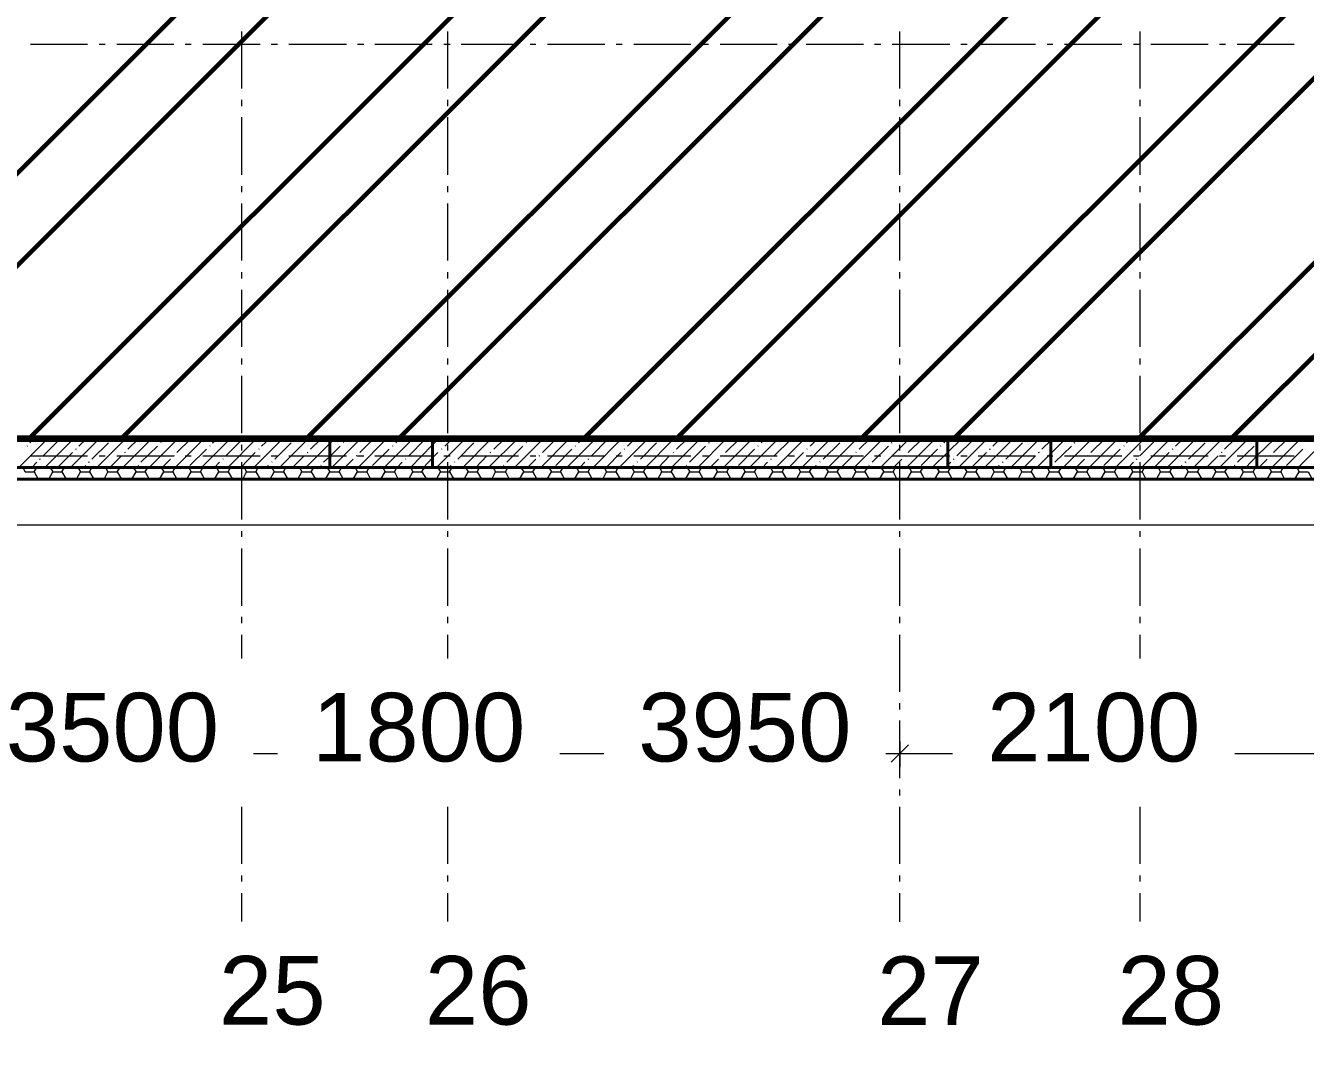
# Model space of a CAD drawing. Header units: millimetres. Extents: x -213911 to 415037, y -3642 to 107391.
# Drawn here: x -115867 to -104679, y -29 to 9009 of the extents above; entities that cross this region are included whole.
import ezdxf

# ---------------------------------------------------------------- set-up
doc = ezdxf.new("R2010")
doc.units = ezdxf.units.MM
for name, color, linetype, lineweight in [('9.1 Стен подвал шпак', 160, 'Continuous', 90), ('9.3 клининг подвал', 190, 'Continuous', 60), ('Оси', 7, 'Continuous', 9)]:
    doc.layers.add(name, color=color, linetype=linetype, lineweight=lineweight)
doc.styles.get("Standard").update_dxf_attribs({"font": 'arial.ttf'})

msp = doc.modelspace()

# ---------------------------------------------------------------- hatches: boundary and pattern name
at = {"layer": '9.3 клининг подвал'}
h = msp.add_hatch(dxfattribs=at)
h.set_pattern_fill('ANSI32', color=256, scale=180)
h.paths.add_polyline_path([(-99696.7, 15736), (-112626, 15736), (-112626, 16456.2), (-117358, 16456.2), (-117358, 15736), (-117230.9, 15736), (-117230.9, 5395.1), (-99696.7, 5395.1)])
h.paths.add_polyline_path([(-105220.9, 10652.4), (-105220.9, 10432.1), (-112626, 10432.1), (-112626, 10652.4)], flags=16)

# ---------------------------------------------------------------- linework, layer by layer
at = {"lineweight": 40}
for points in [[(-99599.2, 5395.1), (-112308.3, 5395.1), (-112308.3, 5145.1), (-81734.6, 5145.1), (-81734.6, 5395.1), (-81734.6, 24950), (-81984.5, 24950), (-81984.5, 24361.2), (-85386.3, 24361.2), (-85386.3, 24111.2), (-81984.5, 24111.2), (-81984.5, 15854.6), (-85386.3, 15854.6), (-85386.3, 16053.7), (-85606.6, 16053.7), (-85606.6, 15634.3), (-85386.3, 15634.3), (-81984.5, 15634.3), (-81984.5, 5395.1), (-99476.4, 5395.1)], [(-121873.9, 14698.1), (-121873.9, 17705.9), (-122094.2, 17705.9), (-122094.2, 13151.8), (-122094.2, 12901.9), (-117480.8, 12901.9), (-117480.8, 5145.1), (-117230.9, 5145.1), (-113206.4, 5145.1), (-113206.4, 5395.1), (-117230.9, 5395.1), (-117230.9, 12901.9), (-117230.9, 13151.8), (-117230.9, 15854.6), (-117480.8, 15854.6), (-117480.8, 13151.8), (-121873.9, 13151.8), (-121873.9, 14579.5)], [(-122034.9, 8690.9), (-122034.9, 8792.6), (-122034.9, 12791.7), (-122034.9, 12796), (-117586.7, 12796), (-117586.7, 12791.7), (-117586.7, 5145.1), (-117586.7, 5043.4), (-81632.9, 5043.4), (-81632.9, 5145.1), (-81632.9, 5043.4)]]:
    msp.add_lwpolyline(points, dxfattribs=at)
for points in [[(-112308.3, 5395.1), (-113206.4, 5395.1), (-113206.4, 5145.1), (-112308.3, 5145.1)], [(-106902.7, 5395.1), (-107805, 5395.1), (-107805, 5145.1), (-106902.7, 5145.1)], [(-104199.9, 5395.1), (-105102.2, 5395.1), (-105102.2, 5145.1), (-104199.9, 5145.1)]]:
    msp.add_lwpolyline(points, close=True, dxfattribs=at)
at = {"layer": '9.1 Стен подвал шпак'}
msp.add_lwpolyline([(-112626, 15736), (-99696.7, 15736), (-99696.7, 5395.1), (-117230.9, 5395.1), (-117230.9, 15736), (-117358, 15736), (-117358, 16456.2), (-112626, 16456.2)], close=True, dxfattribs=at)
at = {"layer": 'Оси', "lineweight": 9}
for points in [[(-122034.9, 12402), (-117980.7, 12402), (-117980.7, 4645.2), (-81234.7, 4645.2), (-81234.7, 27161.4), (-86394.6, 27161.4), (-95083.3, 27161.4), (-113278.4, 27161.4), (-113278.4, 32867.8), (-122094.2, 32867.8), (-122094.2, 32465.3)], [(-104132.1, 26661.5), (-81734.6, 26661.5), (-81734.6, 5145.1), (-117489.3, 5145.1)], [(-113977.4, 8457.9), (-113977.4, 8957.8)], [(-112176.9, 8457.9), (-112176.9, 8957.8)], [(-108224.4, 8457.9), (-108224.4, 8957.8)], [(-106123.2, 8457.9), (-106123.2, 8957.8)], [(-115824.4, 8847.7), (-115324.5, 8847.7)], [(-115222.9, 8847.7), (-115172, 8847.7)], [(-115070.4, 8847.7), (-114570.5, 8847.7)], [(-114473, 8847.7), (-114418, 8847.7)], [(-114316.3, 8847.7), (-113816.4, 8847.7)], [(-113719, 8847.7), (-113663.9, 8847.7)], [(-113566.5, 8847.7), (-113062.3, 8847.7)], [(-112964.9, 8847.7), (-112909.8, 8847.7)], [(-112812.4, 8847.7), (-112312.5, 8847.7)], [(-112210.8, 8847.7), (-112155.8, 8847.7)], [(-112058.3, 8847.7), (-111558.4, 8847.7)], [(-111456.8, 8847.7), (-111405.9, 8847.7)], [(-111304.3, 8847.7), (-110804.4, 8847.7)], [(-110702.7, 8847.7), (-110651.9, 8847.7)], [(-110550.2, 8847.7), (-110050.3, 8847.7)], [(-109948.6, 8847.7), (-109897.8, 8847.7)], [(-109796.1, 8847.7), (-109296.2, 8847.7)], [(-109198.8, 8847.7), (-109143.7, 8847.7)], [(-109042, 8847.7), (-108542.2, 8847.7)], [(-108444.7, 8847.7), (-108389.6, 8847.7)], [(-108292.2, 8847.7), (-107788.1, 8847.7)], [(-107690.7, 8847.7), (-107635.6, 8847.7)], [(-107538.1, 8847.7), (-107038.3, 8847.7)], [(-106936.6, 8847.7), (-106885.7, 8847.7)], [(-106784.1, 8847.7), (-106284.2, 8847.7)], [(-106182.5, 8847.7), (-106131.7, 8847.7)], [(-106030, 8847.7), (-105530.1, 8847.7)], [(-105428.4, 8847.7), (-105377.6, 8847.7)], [(-105275.9, 8847.7), (-104776, 8847.7)], [(-113977.4, 8305.4), (-113977.4, 8360.5)], [(-112176.9, 8305.4), (-112176.9, 8360.5)], [(-108224.4, 8305.4), (-108224.4, 8360.5)], [(-106123.2, 8305.4), (-106123.2, 8360.5)], [(-113977.4, 7703.9), (-113977.4, 8208)], [(-112176.9, 7703.9), (-112176.9, 8208)], [(-108224.4, 7703.9), (-108224.4, 8208)], [(-106123.2, 7703.9), (-106123.2, 8208)], [(-113977.4, 7551.4), (-113977.4, 7606.4)], [(-112176.9, 7551.4), (-112176.9, 7606.4)], [(-108224.4, 7551.4), (-108224.4, 7606.4)], [(-106123.2, 7551.4), (-106123.2, 7606.4)], [(-113977.4, 6954), (-113977.4, 7453.9)], [(-112176.9, 6954), (-112176.9, 7453.9)], [(-108224.4, 6954), (-108224.4, 7453.9)], [(-106123.2, 6954), (-106123.2, 7453.9)], [(-113977.4, 6797.3), (-113977.4, 6852.4)], [(-112176.9, 6797.3), (-112176.9, 6852.4)], [(-108224.4, 6797.3), (-108224.4, 6852.4)], [(-106123.2, 6797.3), (-106123.2, 6852.4)], [(-113977.4, 6200), (-113977.4, 6699.9)], [(-112176.9, 6200), (-112176.9, 6699.9)], [(-108224.4, 6200), (-108224.4, 6699.9)], [(-106123.2, 6200), (-106123.2, 6699.9)], [(-113977.4, 6047.5), (-113977.4, 6098.3)], [(-112176.9, 6047.5), (-112176.9, 6098.3)], [(-108224.4, 6047.5), (-108224.4, 6098.3)], [(-106123.2, 6047.5), (-106123.2, 6098.3)], [(-113977.4, 5445.9), (-113977.4, 5945.8)], [(-112176.9, 5445.9), (-112176.9, 5945.8)], [(-108224.4, 5445.9), (-108224.4, 5945.8)], [(-106123.2, 5445.9), (-106123.2, 5945.8)], [(-115926.1, 5145.1), (-115676.2, 5395.1)], [(-115828.7, 5361.2), (-115790.5, 5395.1)], [(-115714.3, 5246.8), (-115570.3, 5390.8)], [(-115697.3, 5145.1), (-115447.4, 5395.1)], [(-115472.8, 5145.1), (-115222.9, 5395.1)], [(-115400.8, 5331.5), (-115333, 5395.1)], [(-115244.1, 5145.1), (-114994.1, 5395.1)], [(-115112.7, 5390.8), (-115108.5, 5395.1)], [(-115015.3, 5145.1), (-114765.3, 5395.1)], [(-114972.9, 5306.1), (-114879.7, 5395.1)], [(-114786.5, 5145.1), (-114536.6, 5395.1)], [(-114659.4, 5390.8), (-114651, 5395.1)], [(-114557.8, 5145.1), (-114307.8, 5395.1)], [(-114545.1, 5276.4), (-114422.2, 5395.1)], [(-114329, 5145.1), (-114079.1, 5395.1)], [(-114231.6, 5361.2), (-114193.4, 5395.1)], [(-114117.2, 5246.8), (-113973.1, 5390.8)], [(-114100.2, 5145.1), (-113850.3, 5395.1)], [(-113871.5, 5145.1), (-113621.5, 5395.1)], [(-113803.7, 5331.5), (-113735.9, 5395.1)], [(-113647, 5145.1), (-113397, 5395.1)], [(-113515.6, 5390.8), (-113511.4, 5395.1)], [(-113418.2, 5145.1), (-113206.4, 5356.9), (-113168.2, 5395.1)], [(-113375.8, 5306.1), (-113282.6, 5395.1)], [(-113189.4, 5145.1), (-112939.5, 5395.1)], [(-113058.1, 5390.8), (-113053.9, 5395.1)], [(-112960.7, 5145.1), (-112710.7, 5395.1)], [(-112943.7, 5276.4), (-112825.1, 5395.1)], [(-112731.9, 5145.1), (-112482, 5395.1)], [(-112630.2, 5361.2), (-112596.3, 5395.1)], [(-112515.8, 5246.8), (-112376, 5390.8)], [(-112503.1, 5145.1), (-112308.3, 5344.2), (-112253.2, 5395.1)], [(-112274.4, 5145.1), (-112024.4, 5395.1)], [(-112202.4, 5331.5), (-112138.8, 5395.1)], [(-112045.6, 5145.1), (-111795.7, 5395.1)], [(-111918.5, 5390.8), (-111914.3, 5395.1)], [(-111821.1, 5145.1), (-111566.9, 5395.1)], [(-111774.5, 5306.1), (-111681.3, 5395.1)], [(-111592.3, 5145.1), (-111342.4, 5395.1)], [(-111461, 5390.8), (-111456.8, 5395.1)], [(-111363.6, 5145.1), (-111113.6, 5395.1)], [(-111346.6, 5276.4), (-111228, 5395.1)], [(-111134.8, 5145.1), (-110884.9, 5395.1)], [(-111033.1, 5361.2), (-110999.2, 5395.1)], [(-110918.7, 5246.8), (-110778.9, 5390.8)], [(-110906, 5145.1), (-110656.1, 5395.1)], [(-110677.3, 5145.1), (-110427.3, 5395.1)], [(-110605.3, 5331.5), (-110541.7, 5395.1)], [(-110448.5, 5145.1), (-110198.6, 5395.1)], [(-110321.4, 5390.8), (-110317.2, 5395.1)], [(-110219.7, 5145.1), (-109969.8, 5395.1)], [(-110177.4, 5306.1), (-110084.2, 5395.1)], [(-109991, 5145.1), (-109741, 5395.1)], [(-109863.9, 5390.8), (-109855.4, 5395.1)], [(-109766.5, 5145.1), (-109516.5, 5395.1)], [(-109749.5, 5276.4), (-109626.7, 5395.1)], [(-109537.7, 5145.1), (-109287.8, 5395.1)], [(-109436, 5361.2), (-109402.1, 5395.1)], [(-109321.6, 5246.8), (-109177.6, 5390.8)], [(-109308.9, 5145.1), (-109059, 5395.1)], [(-109080.2, 5145.1), (-108830.2, 5395.1)], [(-109008.2, 5331.5), (-108944.6, 5395.1)], [(-108851.4, 5145.1), (-108601.5, 5395.1)], [(-108724.3, 5390.8), (-108720.1, 5395.1)], [(-108622.6, 5145.1), (-108372.7, 5395.1)], [(-108580.3, 5306.1), (-108487.1, 5395.1)], [(-108393.9, 5145.1), (-108143.9, 5395.1)], [(-108266.8, 5390.8), (-108258.3, 5395.1)], [(-108165.1, 5145.1), (-107915.2, 5395.1)], [(-108152.4, 5276.4), (-108029.6, 5395.1)], [(-107940.6, 5145.1), (-107805, 5280.7), (-107686.4, 5395.1)], [(-107838.9, 5361.2), (-107805, 5395.1), (-107800.8, 5395.1)], [(-107724.5, 5246.8), (-107580.5, 5390.8)], [(-107711.8, 5145.1), (-107461.9, 5395.1)], [(-107483.1, 5145.1), (-107233.1, 5395.1)], [(-107411.1, 5331.5), (-107347.5, 5395.1)], [(-107254.3, 5145.1), (-107004.4, 5395.1)], [(-107127.2, 5390.8), (-107118.7, 5395.1)], [(-107025.5, 5145.1), (-106902.7, 5268), (-106775.6, 5395.1)], [(-106983.2, 5306.1), (-106902.7, 5382.4), (-106890, 5395.1)], [(-106796.8, 5145.1), (-106546.8, 5395.1)], [(-106669.7, 5390.8), (-106661.2, 5395.1)], [(-106568, 5145.1), (-106318.1, 5395.1)], [(-106555.3, 5276.4), (-106432.5, 5395.1)], [(-106339.3, 5145.1), (-106089.3, 5395.1)], [(-106241.8, 5361.2), (-106203.7, 5395.1)], [(-106127.4, 5246.8), (-105983.4, 5390.8)], [(-106110.5, 5145.1), (-105860.6, 5395.1)], [(-105886, 5145.1), (-105636, 5395.1)], [(-105814, 5331.5), (-105746.2, 5395.1)], [(-105657.2, 5145.1), (-105407.3, 5395.1)], [(-105525.9, 5390.8), (-105521.6, 5395.1)], [(-105428.4, 5145.1), (-105178.5, 5395.1)], [(-105386.1, 5306.1), (-105292.9, 5395.1)], [(-105199.7, 5145.1), (-105102.2, 5246.8), (-104949.7, 5395.1)], [(-105072.6, 5390.8), (-105064.1, 5395.1)], [(-104970.9, 5145.1), (-104721, 5395.1)], [(-104958.2, 5276.4), (-104835.4, 5395.1)], [(-104742.2, 5145.1), (-104492.2, 5395.1)], [(-115854.1, 5331.5), (-115849.8, 5335.8)], [(-115587.2, 5145.1), (-115455.9, 5276.4)], [(-115426.2, 5306.1), (-115422, 5310.3)], [(-115286.4, 5217.1), (-115142.4, 5361.2)], [(-114998.3, 5276.4), (-114994.1, 5280.7)], [(-114858.5, 5191.7), (-114714.5, 5331.5)], [(-114684.9, 5361.2), (-114680.6, 5365.4)], [(-114430.7, 5162.1), (-114286.6, 5306.1)], [(-114257, 5331.5), (-114252.7, 5335.8)], [(-113985.9, 5145.1), (-113858.8, 5276.4)], [(-113977.4, 5293.4), (-113977.4, 5344.2)], [(-113829.1, 5306.1), (-113824.9, 5310.3)], [(-113689.3, 5217.1), (-113545.3, 5361.2)], [(-113401.2, 5276.4), (-113397, 5280.7)], [(-113261.4, 5191.7), (-113206.4, 5242.6), (-113117.4, 5331.5)], [(-113087.8, 5361.2), (-113083.5, 5365.4)], [(-112833.6, 5162.1), (-112689.5, 5306.1)], [(-112659.9, 5331.5), (-112655.6, 5335.8)], [(-112388.8, 5145.1), (-112308.3, 5229.8), (-112261.7, 5276.4)], [(-112232, 5306.1), (-112227.8, 5310.3)], [(-112176.9, 5293.4), (-112176.9, 5344.2)], [(-112088, 5217.1), (-111948.2, 5361.2)], [(-111804.1, 5276.4), (-111799.9, 5280.7)], [(-111660.1, 5191.7), (-111520.3, 5331.5)], [(-111490.7, 5361.2), (-111486.4, 5365.4)], [(-111232.2, 5162.1), (-111092.4, 5306.1)], [(-111062.8, 5331.5), (-111058.5, 5335.8)], [(-110791.7, 5145.1), (-110664.6, 5276.4)], [(-110634.9, 5306.1), (-110630.7, 5310.3)], [(-110490.9, 5217.1), (-110351.1, 5361.2)], [(-110207, 5276.4), (-110202.8, 5280.7)], [(-110063, 5191.7), (-109923.2, 5331.5)], [(-109893.6, 5361.2), (-109889.3, 5365.4)], [(-109635.1, 5162.1), (-109495.3, 5306.1)], [(-109465.7, 5331.5), (-109461.4, 5335.8)], [(-109194.6, 5145.1), (-109067.5, 5276.4)], [(-109037.8, 5306.1), (-109033.6, 5310.3)], [(-108893.8, 5217.1), (-108749.7, 5361.2)], [(-108609.9, 5276.4), (-108605.7, 5280.7)], [(-108465.9, 5191.7), (-108321.9, 5331.5)], [(-108296.4, 5361.2), (-108292.2, 5365.4)], [(-108224.4, 5293.4), (-108224.4, 5344.2)], [(-108038, 5162.1), (-107894, 5306.1)], [(-107868.6, 5331.5), (-107864.3, 5335.8)], [(-107597.5, 5145.1), (-107466.1, 5276.4)], [(-107440.7, 5306.1), (-107432.2, 5310.3)], [(-107296.7, 5217.1), (-107152.6, 5361.2)], [(-107012.8, 5276.4), (-107004.4, 5280.7)], [(-106868.8, 5191.7), (-106724.8, 5331.5)], [(-106699.3, 5361.2), (-106690.9, 5365.4)], [(-106440.9, 5162.1), (-106296.9, 5306.1)], [(-106267.2, 5331.5), (-106263, 5335.8)], [(-106123.2, 5293.4), (-106123.2, 5344.2)], [(-106000.4, 5145.1), (-105869, 5276.4)], [(-105839.4, 5306.1), (-105835.1, 5310.3)], [(-105699.6, 5217.1), (-105555.5, 5361.2)], [(-105411.5, 5276.4), (-105407.3, 5280.7)], [(-105271.7, 5191.7), (-105127.7, 5331.5)], [(-105098, 5361.2), (-105093.8, 5365.4)], [(-104843.8, 5162.1), (-104699.8, 5306.1)], [(-115824.4, 5246.8), (-115324.5, 5246.8)], [(-115811.7, 5145.1), (-115769.4, 5191.7)], [(-115743.9, 5217.1), (-115735.5, 5221.4)], [(-115358.4, 5145.1), (-115341.5, 5162.1)], [(-115316.1, 5191.7), (-115307.6, 5196)], [(-115222.9, 5246.8), (-115172, 5246.8)], [(-115129.7, 5145.1), (-115028, 5246.8)], [(-115070.4, 5246.8), (-114570.5, 5246.8)], [(-114884, 5162.1), (-114879.7, 5166.3)], [(-114672.1, 5145.1), (-114600.1, 5217.1)], [(-114570.5, 5246.8), (-114566.2, 5251)], [(-114473, 5246.8), (-114418, 5246.8)], [(-114316.3, 5246.8), (-113816.4, 5246.8)], [(-114214.6, 5145.1), (-114172.3, 5191.7)], [(-114142.6, 5217.1), (-114138.4, 5221.4)], [(-113977.4, 4691.8), (-113977.4, 5191.7)], [(-113757.1, 5145.1), (-113744.4, 5162.1)], [(-113719, 5246.8), (-113663.9, 5246.8)], [(-113714.7, 5191.7), (-113710.5, 5196)], [(-113566.5, 5246.8), (-113062.3, 5246.8)], [(-113532.6, 5145.1), (-113430.9, 5246.8)], [(-113286.9, 5162.1), (-113282.6, 5166.3)], [(-113075, 5145.1), (-113003, 5217.1)], [(-112973.4, 5246.8), (-112969.1, 5251)], [(-112964.9, 5246.8), (-112909.8, 5246.8)], [(-112812.4, 5246.8), (-112312.5, 5246.8)], [(-112617.5, 5145.1), (-112575.2, 5191.7)], [(-112545.5, 5217.1), (-112541.3, 5221.4)], [(-112210.8, 5246.8), (-112155.8, 5246.8)], [(-112176.9, 4691.8), (-112176.9, 5191.7)], [(-112160, 5145.1), (-112147.3, 5162.1)], [(-112117.6, 5191.7), (-112113.4, 5196)], [(-112058.3, 5246.8), (-111558.4, 5246.8)], [(-111931.2, 5145.1), (-111833.8, 5246.8)], [(-111689.8, 5162.1), (-111685.5, 5166.3)], [(-111477.9, 5145.1), (-111405.9, 5217.1)], [(-111456.8, 5246.8), (-111405.9, 5246.8)], [(-111376.3, 5246.8), (-111372, 5251)], [(-111304.3, 5246.8), (-110804.4, 5246.8)], [(-111020.4, 5145.1), (-110978.1, 5191.7)], [(-110948.4, 5217.1), (-110944.2, 5221.4)], [(-110702.7, 5246.8), (-110651.9, 5246.8)], [(-110562.9, 5145.1), (-110550.2, 5162.1)], [(-110550.2, 5246.8), (-110050.3, 5246.8)], [(-110520.5, 5191.7), (-110516.3, 5196)], [(-110334.1, 5145.1), (-110236.7, 5246.8)], [(-110092.7, 5162.1), (-110088.4, 5166.3)], [(-109948.6, 5246.8), (-109897.8, 5246.8)], [(-109880.8, 5145.1), (-109808.8, 5217.1)], [(-109796.1, 5246.8), (-109296.2, 5246.8)], [(-109779.2, 5246.8), (-109774.9, 5251)], [(-109423.3, 5145.1), (-109381, 5191.7)], [(-109351.3, 5217.1), (-109347.1, 5221.4)], [(-109198.8, 5246.8), (-109143.7, 5246.8)], [(-109042, 5246.8), (-108542.2, 5246.8)], [(-108965.8, 5145.1), (-108953.1, 5162.1)], [(-108923.4, 5191.7), (-108919.2, 5196)], [(-108737, 5145.1), (-108635.4, 5246.8)], [(-108495.6, 5162.1), (-108491.3, 5166.3)], [(-108444.7, 5246.8), (-108389.6, 5246.8)], [(-108292.2, 5246.8), (-107788.1, 5246.8)], [(-108279.5, 5145.1), (-108207.5, 5217.1)], [(-108224.4, 4691.8), (-108224.4, 5191.7)], [(-108182.1, 5246.8), (-108177.8, 5251)], [(-107826.2, 5145.1), (-107805, 5166.3), (-107779.6, 5191.7)], [(-107754.2, 5217.1), (-107750, 5221.4)], [(-107690.7, 5246.8), (-107635.6, 5246.8)], [(-107538.1, 5246.8), (-107038.3, 5246.8)], [(-107368.7, 5145.1), (-107351.7, 5162.1)], [(-107326.3, 5191.7), (-107322.1, 5196)], [(-107139.9, 5145.1), (-107038.3, 5246.8)], [(-106936.6, 5246.8), (-106885.7, 5246.8)], [(-106898.5, 5162.1), (-106894.2, 5166.3)], [(-106784.1, 5246.8), (-106284.2, 5246.8)], [(-106682.4, 5145.1), (-106610.4, 5217.1)], [(-106585, 5246.8), (-106576.5, 5251)], [(-106224.9, 5145.1), (-106182.5, 5191.7)], [(-106182.5, 5246.8), (-106131.7, 5246.8)], [(-106157.1, 5217.1), (-106148.6, 5221.4)], [(-106123.2, 4691.8), (-106123.2, 5191.7)], [(-106030, 5246.8), (-105530.1, 5246.8)], [(-105771.6, 5145.1), (-105754.6, 5162.1)], [(-105729.2, 5191.7), (-105720.8, 5196)], [(-105542.8, 5145.1), (-105441.2, 5246.8)], [(-105428.4, 5246.8), (-105377.6, 5246.8)], [(-105297.1, 5162.1), (-105292.9, 5166.3)], [(-105275.9, 5246.8), (-104776, 5246.8)], [(-105085.3, 5145.1), (-105013.3, 5217.1)], [(-104983.6, 5246.8), (-104979.4, 5251)], [(-115892.2, 5145.1), (-115871, 5107), (-115790.5, 5107), (-115756.6, 5043.4)], [(-115790.5, 5107), (-115769.4, 5145.1)], [(-115663.4, 5043.4), (-115629.6, 5107)], [(-115650.7, 5145.1), (-115629.6, 5107), (-115549.1, 5107), (-115510.9, 5043.4)], [(-115549.1, 5107), (-115527.9, 5145.1)], [(-115422, 5043.4), (-115388.1, 5107)], [(-115409.3, 5145.1), (-115388.1, 5107), (-115307.6, 5107), (-115269.5, 5043.4)], [(-115307.6, 5107), (-115286.4, 5145.1)], [(-115180.5, 5043.4), (-115146.6, 5107)], [(-115167.8, 5145.1), (-115146.6, 5107), (-115066.1, 5107), (-115028, 5043.4)], [(-115066.1, 5107), (-115040.7, 5145.1)], [(-114939, 5043.4), (-114900.9, 5107)], [(-114926.3, 5145.1), (-114900.9, 5107), (-114820.4, 5107), (-114786.5, 5043.4)], [(-114820.4, 5107), (-114799.2, 5145.1)], [(-114697.6, 5043.4), (-114659.4, 5107)], [(-114680.6, 5145.1), (-114659.4, 5107), (-114578.9, 5107), (-114545.1, 5043.4)], [(-114578.9, 5107), (-114557.8, 5145.1)], [(-114456.1, 5043.4), (-114418, 5107)], [(-114439.1, 5145.1), (-114418, 5107), (-114337.5, 5107), (-114303.6, 5043.4)], [(-114337.5, 5107), (-114316.3, 5145.1)], [(-114214.6, 5043.4), (-114176.5, 5107)], [(-114197.7, 5145.1), (-114176.5, 5107), (-114096, 5107), (-114057.9, 5043.4)], [(-114096, 5107), (-114074.8, 5145.1)], [(-113968.9, 5043.4), (-113935, 5107)], [(-113956.2, 5145.1), (-113935, 5107), (-113854.5, 5107), (-113816.4, 5043.4)], [(-113854.5, 5107), (-113833.3, 5145.1)], [(-113727.4, 5043.4), (-113693.6, 5107)], [(-113714.7, 5145.1), (-113693.6, 5107), (-113613.1, 5107), (-113574.9, 5043.4)], [(-113613.1, 5107), (-113591.9, 5145.1)], [(-113486, 5043.4), (-113452.1, 5107)], [(-113473.3, 5145.1), (-113452.1, 5107), (-113371.6, 5107), (-113333.5, 5043.4)], [(-113371.6, 5107), (-113346.2, 5145.1)], [(-113244.5, 5043.4), (-113206.4, 5107)], [(-113231.8, 5145.1), (-113206.4, 5107), (-113125.9, 5107), (-113092, 5043.4)], [(-113125.9, 5107), (-113104.7, 5145.1)], [(-113003, 5043.4), (-112964.9, 5107)], [(-112986.1, 5145.1), (-112964.9, 5107), (-112884.4, 5107), (-112850.5, 5043.4)], [(-112884.4, 5107), (-112863.2, 5145.1)], [(-112761.6, 5043.4), (-112723.4, 5107)], [(-112744.6, 5145.1), (-112723.4, 5107), (-112642.9, 5107), (-112609, 5043.4)], [(-112642.9, 5107), (-112621.8, 5145.1)], [(-112515.8, 5043.4), (-112482, 5107)], [(-112503.1, 5145.1), (-112482, 5107), (-112401.5, 5107), (-112363.3, 5043.4)], [(-112401.5, 5107), (-112380.3, 5145.1)], [(-112274.4, 5043.4), (-112240.5, 5107)], [(-112261.7, 5145.1), (-112240.5, 5107), (-112160, 5107), (-112121.9, 5043.4)], [(-112160, 5107), (-112138.8, 5145.1)], [(-112032.9, 5043.4), (-111999, 5107)], [(-112020.2, 5145.1), (-111999, 5107), (-111918.5, 5107), (-111880.4, 5043.4)], [(-111918.5, 5107), (-111897.3, 5145.1)], [(-111791.4, 5043.4), (-111757.5, 5107)], [(-111778.7, 5145.1), (-111757.5, 5107), (-111672.8, 5107), (-111638.9, 5043.4)], [(-111672.8, 5107), (-111651.6, 5145.1)], [(-111550, 5043.4), (-111511.8, 5107)], [(-111537.3, 5145.1), (-111511.8, 5107), (-111431.3, 5107), (-111397.5, 5043.4)], [(-111431.3, 5107), (-111410.2, 5145.1)], [(-111308.5, 5043.4), (-111270.4, 5107)], [(-111291.5, 5145.1), (-111270.4, 5107), (-111189.9, 5107), (-111156, 5043.4)], [(-111189.9, 5107), (-111168.7, 5145.1)], [(-111067, 5043.4), (-111028.9, 5107)], [(-111050.1, 5145.1), (-111028.9, 5107), (-110948.4, 5107), (-110914.5, 5043.4)], [(-110948.4, 5107), (-110927.2, 5145.1)], [(-110821.3, 5043.4), (-110787.4, 5107)], [(-110808.6, 5145.1), (-110787.4, 5107), (-110706.9, 5107), (-110668.8, 5043.4)], [(-110706.9, 5107), (-110685.7, 5145.1)], [(-110579.8, 5043.4), (-110545.9, 5107)], [(-110567.1, 5145.1), (-110545.9, 5107), (-110465.5, 5107), (-110427.3, 5043.4)], [(-110465.5, 5107), (-110444.3, 5145.1)], [(-110338.4, 5043.4), (-110304.5, 5107)], [(-110325.7, 5145.1), (-110304.5, 5107), (-110224, 5107), (-110185.9, 5043.4)], [(-110224, 5107), (-110198.6, 5145.1)], [(-110096.9, 5043.4), (-110058.8, 5107)], [(-110084.2, 5145.1), (-110058.8, 5107), (-109978.3, 5107), (-109944.4, 5043.4)], [(-109978.3, 5107), (-109957.1, 5145.1)], [(-109855.4, 5043.4), (-109817.3, 5107)], [(-109838.5, 5145.1), (-109817.3, 5107), (-109736.8, 5107), (-109702.9, 5043.4)], [(-109736.8, 5107), (-109715.6, 5145.1)], [(-109614, 5043.4), (-109575.8, 5107)], [(-109597, 5145.1), (-109575.8, 5107), (-109495.3, 5107), (-109461.4, 5043.4)], [(-109495.3, 5107), (-109474.2, 5145.1)], [(-109372.5, 5043.4), (-109334.4, 5107)], [(-109355.5, 5145.1), (-109334.4, 5107), (-109253.9, 5107), (-109215.7, 5043.4)], [(-109253.9, 5107), (-109232.7, 5145.1)], [(-109126.8, 5043.4), (-109092.9, 5107)], [(-109114.1, 5145.1), (-109092.9, 5107), (-109012.4, 5107), (-108974.3, 5043.4)], [(-109012.4, 5107), (-108991.2, 5145.1)], [(-108885.3, 5043.4), (-108851.4, 5107)], [(-108872.6, 5145.1), (-108851.4, 5107), (-108770.9, 5107), (-108732.8, 5043.4)], [(-108770.9, 5107), (-108749.7, 5145.1)], [(-108643.8, 5043.4), (-108609.9, 5107)], [(-108631.1, 5145.1), (-108609.9, 5107), (-108529.4, 5107), (-108491.3, 5043.4)], [(-108529.4, 5107), (-108504, 5145.1)], [(-108402.4, 5043.4), (-108364.2, 5107)], [(-108389.6, 5145.1), (-108364.2, 5107), (-108283.7, 5107), (-108249.8, 5043.4)], [(-108283.7, 5107), (-108262.6, 5145.1)], [(-108160.9, 5043.4), (-108122.8, 5107)], [(-108143.9, 5145.1), (-108122.8, 5107), (-108042.3, 5107), (-108008.4, 5043.4)], [(-108042.3, 5107), (-108021.1, 5145.1)], [(-107919.4, 5043.4), (-107881.3, 5107)], [(-107902.5, 5145.1), (-107881.3, 5107), (-107800.8, 5107), (-107766.9, 5043.4)], [(-107800.8, 5107), (-107779.6, 5145.1)], [(-107673.7, 5043.4), (-107639.8, 5107)], [(-107661, 5145.1), (-107639.8, 5107), (-107559.3, 5107), (-107521.2, 5043.4)], [(-107559.3, 5107), (-107538.1, 5145.1)], [(-107432.2, 5043.4), (-107398.3, 5107)], [(-107419.5, 5145.1), (-107398.3, 5107), (-107317.9, 5107), (-107279.7, 5043.4)], [(-107317.9, 5107), (-107296.7, 5145.1)], [(-107190.8, 5043.4), (-107156.9, 5107)], [(-107178.1, 5145.1), (-107156.9, 5107), (-107076.4, 5107), (-107038.3, 5043.4)], [(-107076.4, 5107), (-107055.2, 5145.1)], [(-106949.3, 5043.4), (-106915.4, 5107)], [(-106936.6, 5145.1), (-106915.4, 5107), (-106830.7, 5107)], [(-106796.8, 5043.4), (-106834.9, 5107), (-106809.5, 5145.1)], [(-106707.8, 5043.4), (-106669.7, 5107)], [(-106695.1, 5145.1), (-106669.7, 5107), (-106589.2, 5107), (-106555.3, 5043.4)], [(-106589.2, 5107), (-106568, 5145.1)], [(-106466.3, 5043.4), (-106428.2, 5107)], [(-106449.4, 5145.1), (-106428.2, 5107), (-106347.7, 5107), (-106313.8, 5043.4)], [(-106347.7, 5107), (-106326.5, 5145.1)], [(-106224.9, 5043.4), (-106186.7, 5107)], [(-106207.9, 5145.1), (-106186.7, 5107), (-106106.3, 5107), (-106072.4, 5043.4)], [(-106106.3, 5107), (-106085.1, 5145.1)], [(-105979.2, 5043.4), (-105945.3, 5107)], [(-105966.5, 5145.1), (-105945.3, 5107), (-105864.8, 5107), (-105826.7, 5043.4)], [(-105864.8, 5107), (-105843.6, 5145.1)], [(-105737.7, 5043.4), (-105703.8, 5107)], [(-105725, 5145.1), (-105703.8, 5107), (-105623.3, 5107), (-105585.2, 5043.4)], [(-105623.3, 5107), (-105602.1, 5145.1)], [(-105496.2, 5043.4), (-105462.3, 5107)], [(-105483.5, 5145.1), (-105462.3, 5107), (-105381.8, 5107), (-105343.7, 5043.4)], [(-105381.8, 5107), (-105356.4, 5145.1)], [(-105254.8, 5043.4), (-105220.9, 5107), (-105242, 5145.1)], [(-105216.6, 5107), (-105136.1, 5107), (-105102.2, 5043.4)], [(-105136.1, 5107), (-105115, 5145.1)], [(-105013.3, 5043.4), (-104975.2, 5107)], [(-104996.3, 5145.1), (-104975.2, 5107), (-104894.7, 5107), (-104860.8, 5043.4)], [(-104894.7, 5107), (-104873.5, 5145.1)], [(-104771.8, 5043.4), (-104733.7, 5107)], [(-104754.9, 5145.1), (-104733.7, 5107), (-104653.2, 5107), (-104619.3, 5043.4)], [(-113977.4, 4539.3), (-113977.4, 4590.2)], [(-112176.9, 4539.3), (-112176.9, 4590.2)], [(-108224.4, 4539.3), (-108224.4, 4590.2)], [(-106123.2, 4539.3), (-106123.2, 4590.2)], [(-113977.4, 3937.8), (-113977.4, 4437.7)], [(-112176.9, 3937.8), (-112176.9, 4437.7)], [(-108224.4, 3937.8), (-108224.4, 4437.7)], [(-106123.2, 3937.8), (-106123.2, 4437.7)], [(-113977.4, 3785.3), (-113977.4, 3840.3)], [(-112176.9, 3785.3), (-112176.9, 3840.3)], [(-108224.4, 3785.3), (-108224.4, 3840.3)], [(-106123.2, 3785.3), (-106123.2, 3840.3)]]:
    msp.add_lwpolyline(points, dxfattribs=at)
at = {"layer": 'Оси'}
for points in [[(-113977.4, 3183.7), (-113977.4, 3683.6)], [(-112176.9, 3183.7), (-112176.9, 3683.6)], [(-108224.4, 3183.7), (-108224.4, 3683.6)], [(-106123.2, 3183.7), (-106123.2, 3683.6)], [(-113977.4, 3031.2), (-113977.4, 3086.3)], [(-112176.9, 3031.2), (-112176.9, 3086.3)], [(-108224.4, 3031.2), (-108224.4, 3086.3)], [(-106123.2, 3031.2), (-106123.2, 3086.3)], [(-113977.4, 2429.6), (-113977.4, 2933.7)], [(-112176.9, 2429.6), (-112176.9, 2933.7)], [(-108224.4, 2429.6), (-108224.4, 2933.7)], [(-106123.2, 2429.6), (-106123.2, 2933.7)], [(-113901.1, 2721.9), (-113977.4, 2645.7), (-114053.6, 2569.4)], [(-113977.4, 2751.6), (-113977.4, 2645.7), (-113977.4, 2527.1)], [(-112100.7, 2721.9), (-112176.9, 2645.7), (-112253.2, 2569.4)], [(-112176.9, 2751.6), (-112176.9, 2645.7), (-112176.9, 2527.1)], [(-108148.2, 2721.9), (-108224.4, 2645.7), (-108300.7, 2569.4)], [(-108224.4, 2751.6), (-108224.4, 2645.7), (-108224.4, 2527.1)], [(-106047, 2721.9), (-106123.2, 2645.7), (-106195.2, 2569.4)], [(-106123.2, 2751.6), (-106123.2, 2645.7), (-106123.2, 2527.1)], [(-150202.4, 2645.7), (-146402.4, 2645.7), (-145699.1, 2645.7), (-141195.9, 2645.7), (-140395.2, 2645.7), (-136294.4, 2645.7), (-134892.2, 2645.7), (-133091.8, 2645.7), (-131291.3, 2645.7), (-126186.5, 2645.7), (-122284.9, 2645.7), (-121984.1, 2645.7), (-117480.8, 2645.7), (-113977.4, 2645.7), (-112176.9, 2645.7), (-108224.4, 2645.7), (-106123.2, 2645.7), (-101018.4, 2645.7), (-99616.2, 2645.7), (-96117, 2645.7), (-90859.7, 2645.7), (-85606.6, 2645.7), (-81683.7, 2645.7)], [(-113977.4, 2277.1), (-113977.4, 2332.2)], [(-112176.9, 2277.1), (-112176.9, 2332.2)], [(-108224.4, 2277.1), (-108224.4, 2332.2)], [(-106123.2, 2277.1), (-106123.2, 2332.2)], [(-113977.4, 1679.8), (-113977.4, 2179.7)], [(-112176.9, 1679.8), (-112176.9, 2179.7)], [(-108224.4, 1679.8), (-108224.4, 2179.7)], [(-106123.2, 1679.8), (-106123.2, 2179.7)], [(-113977.4, 1527.3), (-113977.4, 1578.1)], [(-112176.9, 1527.3), (-112176.9, 1578.1)], [(-108224.4, 1527.3), (-108224.4, 1578.1)], [(-106123.2, 1527.3), (-106123.2, 1578.1)]]:
    msp.add_lwpolyline(points, dxfattribs=at)
for points in [[(-114235.8, 586.8, -0.4180328), (-113977.4, 845.2), (-113977.4, 1425.6)], [(-112435.4, 586.8, -0.4180328), (-112176.9, 845.2), (-112176.9, 1425.6)], [(-108482.8, 586.8, -0.4180328), (-108224.4, 845.2), (-108224.4, 1425.6)], [(-106381.6, 586.8, -0.4180328), (-106123.2, 845.2), (-106123.2, 1425.6)]]:
    msp.add_lwpolyline(points, format="xyb", dxfattribs=at)
for centre in [(-113978.7, 588.1), (-112178.3, 588.1), (-108225.7, 588.1), (-106124.5, 588.1)]:
    msp.add_arc(centre, 264, 270.28622, 359.71378, dxfattribs=at)
for points in [[(-113977.4, 845.2), (-113833.3, 845.2), (-113714.7, 730.9), (-113714.7, 586.8)], [(-112176.9, 845.2), (-112032.9, 845.2), (-111914.3, 730.9), (-111914.3, 586.8)], [(-108224.4, 845.2), (-108080.4, 845.2), (-107961.8, 730.9), (-107961.8, 586.8)], [(-106123.2, 845.2), (-105979.2, 845.2), (-105860.6, 730.9), (-105860.6, 586.8)], [(-113977.4, 324.2), (-114121.4, 324.2), (-114235.8, 442.8), (-114235.8, 586.8)], [(-112176.9, 324.2), (-112321, 324.2), (-112435.4, 442.8), (-112435.4, 586.8)], [(-108224.4, 324.2), (-108368.5, 324.2), (-108482.8, 442.8), (-108482.8, 586.8)], [(-106123.2, 324.2), (-106267.2, 324.2), (-106381.6, 442.8), (-106381.6, 586.8)]]:
    msp.add_open_spline(points, degree=3, dxfattribs=at)

# ---------------------------------------------------------------- next in the draw order: texts
at = {"char_height": 600, "attachment_point": 4, "bg_fill": 3, "box_fill_scale": 1.5, "bg_fill_color": 256, "bg_fill_transparency": 0}
for s, insert in [('3500', (-116040.1, 2871.6)), ('1800', (-113362.7, 2871.6)), ('3950', (-110511.5, 2871.6)), ('2100', (-107461.3, 2871.6)), ('25', (-114176.1, 571.4)), ('26', (-112375.6, 571.4)), ('27', (-108422.9, 571.4)), ('28', (-106321.6, 571.4))]:
    msp.add_mtext(s, dxfattribs=dict(at, insert=insert))

doc.saveas('drawing.dxf')
